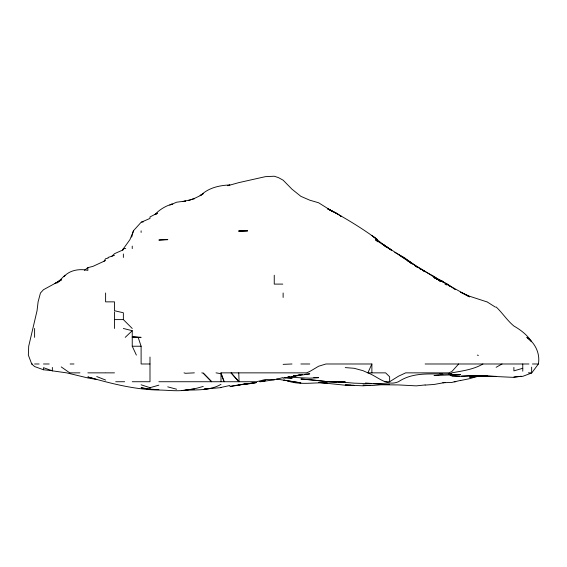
<?xml version="1.0" encoding="UTF-8"?>
<svg xmlns="http://www.w3.org/2000/svg" width="567" height="567" viewBox="0 0 567 567"><rect width="100%" height="100%" fill="white"/><g stroke="black" fill="none" stroke-linecap="round" stroke-linejoin="round"><path stroke-width="0.85" d="M531.796 372.859L538.395 363.986C540.259 353.695 535.333 343.233 526.828 337.358L531.64 341.759C527.282 334.977 520.818 329.987 513.893 326.025C507.125 320.44 502.475 312.934 496.139 306.967M131.672 237.126L133.358 230.847L141.112 222.292L149.993 218.43L149.993 216.955L157.42 213.1L156.279 214.312M247.545 230.847L238.75 230.847L247.623 230.656M220.995 381.733L220.995 372.859L306.463 372.859L309.752 371.505L318.626 366.239L325.975 363.986L371.881 363.986L367.884 372.859C377.948 376.665 386.864 386.786 398.438 381.733L398.509 381.704C414.81 370.839 433.599 374.971 451.764 373.766L448.532 373.83M133.543 230.847L129.878 239.721L122.429 250.075M103.874 261.479L105.611 258.694L108.155 258.084M167.74 239.416L158.866 240.054L167.74 239.721M64.043 276.604C69.684 270.005 79.685 268.567 87.864 270.374L87.864 267.667L93.002 266.348L105.611 260.508M155.039 214.418C159.511 209.726 165.507 205.927 171.787 204.219M458.675 363.986L451.764 371.64L448.632 372.859L405.674 372.859L398.509 376.197L389.635 381.733L384.313 381.733M57.189 282.926L64.978 275.229M111.784 256.397L114.484 253.697L123.365 249.756L123.365 248.502M125.222 337.358L132.239 330.703L123.365 328.477M58.635 281.799L61.236 279.488L54.85 283.642L61.236 280.027L43.482 289.709L40.463 292.976L38.095 301.857L37.046 310.73L28.697 346.231L28.35 355.105L31.717 363.986L34.608 366.551L43.482 369.762L52.355 370.712M84.448 270.324L87.864 267.667M169.788 205.105L176.613 202.213L185.494 201.037L183.878 201.533M482.921 363.986C473.608 369.514 462.303 370.917 451.764 372.859M496.139 367.303L502.015 363.986M200.052 195.346L203.241 193.673L200.824 195.346C208.358 187.854 219.535 185.317 229.869 184.955L227.743 185.714L238.75 182.638L265.37 176.663L274.251 176.231L278.411 177.591L283.124 180.171L291.998 189.201L300.879 196.338L309.752 200.186L318.626 202.773L332.921 211.746M194.368 198.471L200.108 195.693M43.482 369.762L43.482 367.671L52.355 370.839L66.658 372.859L87.864 377.955L96.737 379.472L87.864 376.949C111.082 383.519 134.549 389.607 158.866 390.046C167.74 390.096 176.642 391.457 185.494 390.195C197.479 389.77 210.244 390.599 220.995 384.355M188.719 200.598L194.368 198.301M183.07 201.505L194.368 198.833M108.014 257.475L114.484 255.299M445.223 382.456L434.01 384.476L425.137 385.078M522.767 368.274L513.893 370.875L513.893 367.388M478.392 376.134L469.511 378.692L460.638 380.5M141.112 384.809L149.993 387.686L158.866 385.156M444.443 382.399L442.884 382.732L451.764 382.456L460.638 380.379M181.341 390.613L194.368 388.884L203.241 386.432M416.256 266.504L417.737 267.397L416.256 266.511L416.887 266.348L425.137 271.366L440.835 281.515M260.728 381.733L274.251 379.762L283.124 377.572M220.995 387.452L229.869 385.482M302.487 374.532L283.124 378.232M300.879 374.695L291.998 376.559L309.752 373.851L304.911 374.305M229.869 386.666L247.623 383.498M256.497 382.505L247.623 384.079L238.75 384.894L256.497 382.562L238.75 384.865M521.151 376.197L513.893 377.388L478.392 375.68L496.139 376.368M230.677 386.198L238.75 384.901M295.23 375.581L293.614 375.836L295.23 375.609M185.494 390.195L194.368 388.884M297.647 375.255L299.263 375.014M477.584 376.226L469.511 377.147L487.266 375.786M212.122 388.232L204.049 389.104L220.995 387.63M425.137 384.95L416.256 385.865L398.509 384.922L380.755 384.787L371.881 385.539L363.008 384.958M438.851 375.106L434.01 375.538L460.638 374.525L450.148 374.858M370.265 385.305L363.008 385.815L345.253 385L350.902 385.191M513.893 376.871L522.767 376.339L531.64 372.994L531.64 367.111M238.75 231.35L247.623 230.847M194.368 372.859L185.494 373.284L184.02 372.859M461.446 376.169L478.392 375.503L460.638 376.261L451.764 375.9L459.83 376.176M283.124 364.361L291.998 363.986M287.965 376.793L289.581 376.772M373.497 383.568L389.635 384.27L354.127 383.164L337.521 381.733L345.253 382.151L328.442 381.733L318.626 380.684L328.25 381.733L345.253 381.945M450.148 374.978L451.764 374.971L450.148 374.929M171.149 204.219L172.772 204.219M141.651 221.973L143.182 221.973M123.28 248.601L125.739 248.601M416.256 266.348L416.887 266.348M282.791 284.102L274.251 284.102L274.251 275.229M105.611 301.857L114.484 301.857L114.484 310.73L123.365 312.771L123.365 319.604L132.239 328.477M114.484 319.604L123.365 319.604M132.239 337.358L141.112 337.358L132.239 336.841L138.15 337.358L141.112 346.231L141.112 363.986L149.993 363.986M132.239 330.703L132.239 346.231L141.112 346.231M31.717 363.986L32.503 363.986M34.608 363.986L39.088 363.986M43.482 363.986L49.18 363.986M70.11 363.986L73.979 363.986M300.879 363.986L309.752 363.986M425.137 363.986L528.947 363.986M532.413 363.986L538.395 363.986M70.11 372.859L79.947 372.859M87.864 372.859L105.164 372.859M105.611 372.859L114.484 372.859M528.338 372.859L531.64 372.859M115.711 381.733L124.648 381.733M132.239 381.733L149.993 381.733L149.993 357.04M158.866 381.733L256.553 381.733L265.37 379.514L274.251 379.762M454.167 381.733L455.762 381.733M313.785 377.65L318.626 377.657L309.752 378.168L287.965 377.204M354.127 385.305L345.253 385.22L318.626 382.449L327.506 383.03C313.976 382.03 300.347 385.517 287.157 380.776M149.993 389.309L158.866 389.543L149.993 389.26L141.112 387.764L149.993 389.309L149.993 387.686M238.75 381.733L231.067 372.859L239.09 381.733L238.75 372.859M328.25 381.733L336.38 382.144M365.424 383.023L371.881 383.483M345.253 367.6L354.127 368.281L363.008 370.69L367.884 372.859L385.638 372.859L389.635 376.772L389.635 381.733M439.659 373.937L442.884 374.34L440.467 373.972M216.027 372.859L220.995 373.674L224.142 381.733L220.995 372.859M201.795 372.859L203.241 373.129L211.654 381.733L203.241 373.129M283.932 380.138L285.548 380.457M283.989 380.159L300.879 382.874L276.668 379.054M167.74 386.85L176.613 389.217M477.308 355.105L478.392 355.403M486.84 301.857L469.511 296.215L460.638 292.196L469.511 296.86L434.01 277.05L440.665 281.438L438.447 280.098M96.737 376.552L105.611 380.053M434.747 277.887L442.884 281.849L434.01 277.291L436.973 279.162M434.01 276.972L447.512 284.102L455.23 289.68M394.809 252.386L404.08 257.475L416.249 266.348M425.137 271.614L434.01 276.363L438.107 279.304M445.01 284.102L446.512 284.96M399.175 255.143L412.415 263.96L407.382 260.614M416.256 266.362L424.392 271.175M419.956 268.751L421.437 269.644L419.956 268.744M331.971 211.25L327.506 208.472C344.8 217.841 361.803 227.977 377.608 239.721L371.881 235.518L387.041 247.552M487.266 301.984L495.402 307.144M414.583 265.391L416.022 266.348L416.256 265.958L382.236 243.93L391.684 250.238M414.569 265.391L416.001 266.348L414.583 265.335M381.478 243.243L391.563 250.21M338.428 214.489L327.506 208.727L336.38 213.1L341.185 216.346L339.789 215.417M61.236 366.92L69.748 372.859M412.422 263.818L407.382 260.267L411.38 263.308M447.561 284.62L450.361 286.704M382.13 243.817L386.928 247.538M391.535 250.21L375.382 239.721L377.771 241.783M132.239 346.231L136.378 355.105M522.767 363.986L522.767 371.172M371.881 363.986L371.881 372.859M283.124 292.976L283.124 297.448M141.112 230.847L141.112 232.442M132.239 246.113L132.239 248.601M123.365 253.981L123.365 257.475M114.484 311.878L114.484 328.477M105.611 292.976L105.611 301.283M52.355 367.444L52.355 370.839M34.608 328.477L34.608 337.358M265.37 380.67L259.884 381.733L265.37 380.67M291.998 378.182L284.74 377.679L291.998 378.182M309.752 379.699L300.879 379.039L318.626 380.613L309.752 379.699M442.884 281.473L434.818 277.887L442.884 281.473M424.392 271.281L422.918 270.487L424.392 271.281"/></g></svg>
